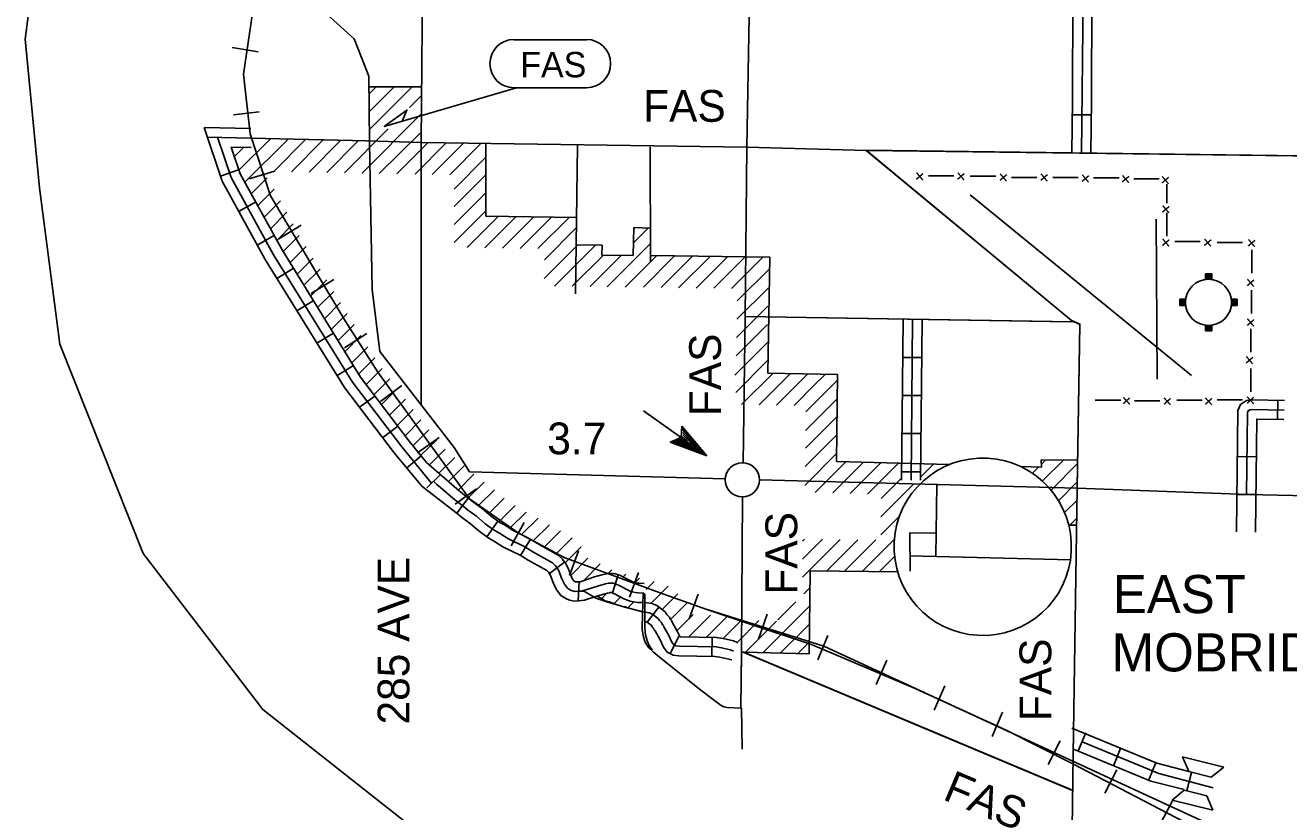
# Model space of a CAD drawing. Extents: x 1123232 to 1640442, y 16348238 to 16784707.
# Drawn here: x 1263428 to 1283314, y 16542156 to 16554533 of the extents above; entities that cross this region are included whole.
import ezdxf

# ---------------------------------------------------------------- set-up
doc = ezdxf.new("R2010")
doc.units = 0
for name, color, linetype in [('L10', 7, 'Continuous'), ('L13', 7, 'Continuous'), ('L15', 7, 'Continuous'), ('L16', 7, 'Continuous'), ('L17', 7, 'Continuous'), ('L18', 7, 'Continuous'), ('L2', 7, 'Continuous'), ('L21', 7, 'Continuous'), ('L22', 7, 'Continuous'), ('L28', 7, 'Continuous'), ('L3', 7, 'Continuous'), ('L30', 7, 'Continuous'), ('L31', 7, 'Continuous'), ('L4', 7, 'Continuous'), ('L8', 7, 'Continuous')]:
    doc.layers.add(name, color=color, linetype=linetype)

msp = doc.modelspace()

# ---------------------------------------------------------------- linework, layer by layer
at = {"layer": 'L10'}
for p, q in [((1279927, 16557597), (1279910, 16553352)), ((1280210, 16553348), (1280227, 16557589))]:
    msp.add_line(p, q, dxfattribs=at)
at = {"layer": 'L13'}
msp.add_lwpolyline([(1274699, 16543787), (1274711, 16543139)], dxfattribs=at)
at = {"layer": 'L15'}
for p, q in [((1266686, 16554181), (1267094, 16554114)), ((1266703, 16553122), (1267111, 16553172)), ((1266953, 16552114), (1267353, 16552239)), ((1267419, 16551172), (1267769, 16551389)), ((1267928, 16550314), (1268286, 16550531)), ((1268453, 16549456), (1268803, 16549681)), ((1269019, 16548614), (1269353, 16548864)), ((1269603, 16547806), (1269944, 16548047)), ((1270194, 16546997), (1270528, 16547239)), ((1271078, 16546339), (1271278, 16546706)), ((1271994, 16545872), (1272136, 16546264)), ((1272936, 16545531), (1273078, 16545922)), ((1273878, 16545189), (1274019, 16545581)), ((1274159, 16545337), (1275995, 16544762)), ((1275103, 16545264), (1274969, 16544872)), ((1276061, 16544931), (1275903, 16544547)), ((1275995, 16544762), (1282198, 16541897)), ((1276986, 16544539), (1276819, 16544156)), ((1277902, 16544139), (1277736, 16543756)), ((1278811, 16543722), (1278644, 16543339)), ((1279719, 16543272), (1279527, 16542897)), ((1280611, 16542814), (1280419, 16542447)), ((1281494, 16542347), (1281302, 16541981))]:
    msp.add_line(p, q, dxfattribs=at)
for points in [[(1266803, 16559939), (1267128, 16557647), (1267253, 16557181), (1267253, 16556556), (1267003, 16554722), (1266861, 16553764), (1266969, 16552822), (1267286, 16551847), (1268461, 16549881), (1268978, 16549072), (1270419, 16547081), (1271186, 16546547), (1271911, 16546156), (1273403, 16545606), (1274153, 16545339)], [(1267086, 16555314), (1267003, 16554722), (1266861, 16553764), (1266969, 16552822), (1267286, 16551847), (1268461, 16549881), (1268978, 16549072), (1270419, 16547081), (1271186, 16546547), (1271911, 16546156), (1273403, 16545606), (1274153, 16545339)], [(1282194, 16541897), (1281777, 16541939), (1279927, 16542906), (1278869, 16543439), (1277436, 16544097), (1275803, 16544789), (1274836, 16545106), (1274153, 16545339)]]:
    msp.add_lwpolyline(points, dxfattribs=at)
at = {"layer": 'L16'}
for p, q in [((1268837, 16553562), (1269668, 16553562)), ((1270677, 16552679), (1270678, 16551531)), ((1270678, 16551531), (1272103, 16551507)), ((1272995, 16550908), (1273005, 16551349)), ((1273005, 16551349), (1273267, 16551340)), ((1272100, 16551078), (1272507, 16551070)), ((1272507, 16551070), (1272503, 16550917)), ((1272503, 16550917), (1272995, 16550908)), ((1273269, 16550908), (1275145, 16550882)), ((1275145, 16550882), (1275115, 16549057)), ((1275115, 16549057), (1276214, 16549037)), ((1276214, 16549037), (1276197, 16547670)), ((1276197, 16547670), (1277972, 16547620)), ((1279421, 16547578), (1279420, 16547696)), ((1279420, 16547696), (1279982, 16547688)), ((1279098, 16547587), (1279421, 16547578)), ((1279964, 16546663), (1279853, 16546665)), ((1275781, 16545946), (1275764, 16544642)), ((1277159, 16545930), (1275781, 16545946)), ((1275764, 16544642), (1274743, 16544669))]:
    msp.add_line(p, q, dxfattribs=at)
for points in [[(1268838, 16553448), (1268953, 16553562)], [(1268841, 16553168), (1269235, 16553562)], [(1268843, 16552887), (1269518, 16553562)], [(1269476, 16553237), (1269667, 16553428)], [(1268729, 16552207), (1269650, 16553127)], [(1268451, 16552212), (1269140, 16552901)], [(1268998, 16552201), (1269645, 16552837)], [(1266728, 16552472), (1266869, 16552614)], [(1266786, 16552247), (1267287, 16552748)], [(1266886, 16552064), (1267564, 16552742)], [(1267338, 16552233), (1267841, 16552736)], [(1267616, 16552228), (1268118, 16552730)], [(1267895, 16552222), (1268395, 16552723)], [(1268173, 16552217), (1268672, 16552717)], [(1269277, 16552196), (1269768, 16552687)], [(1269563, 16552191), (1270055, 16552683)], [(1269833, 16552186), (1270326, 16552679)], [(1270111, 16552180), (1270606, 16552675)], [(1270178, 16551956), (1270663, 16552441)], [(1270178, 16551681), (1270665, 16552168)], [(1266986, 16551881), (1267237, 16552132)], [(1267086, 16551697), (1267343, 16551955)], [(1267186, 16551514), (1267444, 16551772)], [(1270179, 16551398), (1270667, 16551887)], [(1267286, 16551331), (1267544, 16551589)], [(1270179, 16551115), (1270679, 16551615)], [(1267387, 16551148), (1267645, 16551406)], [(1270383, 16551036), (1270875, 16551528)], [(1270662, 16551032), (1271154, 16551523)], [(1270941, 16551027), (1271432, 16551519)], [(1271219, 16551022), (1271711, 16551514)], [(1271498, 16551018), (1271990, 16551509)], [(1267485, 16550972), (1267740, 16551226)], [(1271598, 16550842), (1272101, 16551345)], [(1273000, 16551111), (1273230, 16551341)], [(1267593, 16550796), (1267848, 16551051)], [(1271596, 16550548), (1272124, 16551077)], [(1271759, 16550428), (1272402, 16551072)], [(1272589, 16550417), (1273268, 16551096)], [(1267705, 16550616), (1267959, 16550870)], [(1272038, 16550425), (1272530, 16550916)], [(1272318, 16550421), (1272809, 16550912)], [(1272868, 16550413), (1273362, 16550906)], [(1273156, 16550409), (1273649, 16550902)], [(1273436, 16550405), (1273929, 16550898)], [(1273709, 16550401), (1274210, 16550895)], [(1273986, 16550398), (1274479, 16550891)], [(1274266, 16550394), (1274759, 16550887)], [(1274545, 16550390), (1275038, 16550883)], [(1267813, 16550441), (1268067, 16550695)], [(1274634, 16550195), (1275124, 16550686)], [(1267918, 16550270), (1268172, 16550525)], [(1274629, 16549907), (1275120, 16550398)], [(1268029, 16550090), (1268283, 16550344)], [(1268137, 16549915), (1268391, 16550169)], [(1268242, 16549745), (1268496, 16549999)], [(1274758, 16549753), (1275115, 16550110)], [(1268353, 16549572), (1268604, 16549824)], [(1274619, 16549331), (1275110, 16549822)], [(1274624, 16549619), (1274811, 16549806)], [(1268458, 16549394), (1268712, 16549649)], [(1268569, 16549222), (1268820, 16549473)], [(1274597, 16549025), (1275123, 16549551)], [(1268678, 16549047), (1268929, 16549298)], [(1274610, 16548754), (1275118, 16549263)], [(1268794, 16548881), (1269043, 16549129)], [(1274703, 16548564), (1275194, 16549055)], [(1274981, 16548559), (1275472, 16549051)], [(1275251, 16548554), (1275743, 16549046)], [(1275857, 16548877), (1276021, 16549041)], [(1268919, 16548722), (1269165, 16548968)], [(1269036, 16548564), (1269284, 16548812)], [(1275530, 16548549), (1275857, 16548877)], [(1275714, 16548450), (1276069, 16548805)], [(1276069, 16548805), (1276213, 16548949)], [(1269160, 16548396), (1269410, 16548646)], [(1275710, 16548155), (1276209, 16548654)], [(1269282, 16548235), (1269532, 16548485)], [(1269405, 16548074), (1269654, 16548324)], [(1275707, 16547876), (1276206, 16548376)], [(1269530, 16547916), (1269778, 16548164)], [(1269654, 16547765), (1269905, 16548010)], [(1275703, 16547589), (1276202, 16548089)], [(1269788, 16547616), (1270036, 16547864)], [(1275699, 16547292), (1276199, 16547800)], [(1269939, 16547483), (1270187, 16547731)], [(1270090, 16547351), (1270338, 16547599)], [(1275860, 16547180), (1276346, 16547666)], [(1276136, 16547172), (1276622, 16547658)], [(1276411, 16547164), (1276897, 16547650)], [(1276686, 16547156), (1277173, 16547642)], [(1277520, 16547423), (1277724, 16547627)], [(1279421, 16547624), (1279492, 16547695)], [(1279437, 16547361), (1279771, 16547691)], [(1279573, 16547218), (1279992, 16547637)], [(1270240, 16547218), (1270489, 16547467)], [(1276898, 16547084), (1277220, 16547406)], [(1279280, 16547483), (1279376, 16547579)], [(1270399, 16547094), (1270650, 16547344)], [(1270564, 16546975), (1270812, 16547223)], [(1276895, 16546798), (1277413, 16547316)], [(1279692, 16547050), (1279989, 16547353)], [(1270713, 16546841), (1270963, 16547091)], [(1279787, 16546865), (1279983, 16547061)], [(1270881, 16546717), (1271140, 16546976)], [(1271060, 16546621), (1271310, 16546871)], [(1276892, 16546512), (1277187, 16546807)], [(1271240, 16546518), (1271500, 16546778)], [(1271423, 16546418), (1271678, 16546673)], [(1279869, 16546664), (1279978, 16546774)], [(1271597, 16546317), (1271854, 16546574)], [(1271790, 16546218), (1272038, 16546466)], [(1275660, 16546130), (1275974, 16546444)], [(1275663, 16546416), (1275694, 16546447)], [(1275781, 16545968), (1276254, 16546440)], [(1276040, 16545943), (1276534, 16546437)], [(1276320, 16545940), (1276814, 16546434)], [(1276600, 16545937), (1277107, 16546443)], [(1271931, 16546076), (1272177, 16546322)], [(1272014, 16545875), (1272284, 16546145)], [(1272217, 16545794), (1272477, 16546055)], [(1276872, 16545934), (1277111, 16546172)], [(1272601, 16545904), (1272659, 16545962)], [(1272840, 16545851), (1272881, 16545892)], [(1273022, 16545758), (1273095, 16545831)], [(1275660, 16545846), (1275781, 16545968)], [(1273198, 16545651), (1273328, 16545781)], [(1273274, 16545435), (1273545, 16545706)], [(1275682, 16545585), (1275778, 16545681)], [(1272429, 16545549), (1272464, 16545529), (1272491, 16545515), (1272517, 16545500), (1272544, 16545481), (1272571, 16545470), (1272622, 16545457), (1272647, 16545446), (1272714, 16545423), (1272826, 16545388), (1272868, 16545378), (1272951, 16545354), (1273120, 16545306), (1273142, 16545301)], [(1272490, 16545502), (1272583, 16545594)], [(1272692, 16545429), (1272798, 16545535)], [(1272912, 16545365), (1273005, 16545458)], [(1273464, 16545350), (1273700, 16545587)], [(1273584, 16545179), (1273843, 16545437)], [(1275271, 16545174), (1275554, 16545457)], [(1273140, 16545301), (1273142, 16545303)], [(1273685, 16545005), (1273940, 16545259)], [(1273871, 16544907), (1274214, 16545250)], [(1274149, 16544902), (1274474, 16545227)], [(1275041, 16544661), (1275774, 16545394)], [(1274413, 16544883), (1274705, 16545175)], [(1274633, 16544819), (1274976, 16545163)], [(1274765, 16544668), (1275252, 16545155)], [(1275317, 16544654), (1275770, 16545107)], [(1275586, 16544647), (1275767, 16544825)]]:
    msp.add_lwpolyline(points, dxfattribs=at)
msp.add_circle((1274715, 16547379), 269, dxfattribs=at)
at = {"layer": 'L17'}
for p, q in [((1278302, 16551864), (1281786, 16549022)), ((1282002, 16550539), (1282002, 16550622)), ((1282002, 16550622), (1282102, 16550622)), ((1282027, 16550539), (1282027, 16550622)), ((1282052, 16550539), (1282052, 16550622)), ((1282077, 16550539), (1282077, 16550622)), ((1282102, 16550539), (1282102, 16550622)), ((1281602, 16550222), (1281686, 16550222)), ((1281602, 16550222), (1281602, 16550122)), ((1281602, 16550197), (1281686, 16550197)), ((1282419, 16550222), (1282502, 16550222)), ((1282419, 16550197), (1282502, 16550197)), ((1282502, 16550222), (1282502, 16550122)), ((1281602, 16550172), (1281686, 16550172)), ((1281602, 16550147), (1281686, 16550147)), ((1281602, 16550122), (1281686, 16550122)), ((1282419, 16550172), (1282502, 16550172)), ((1282419, 16550147), (1282502, 16550147)), ((1282419, 16550122), (1282502, 16550122)), ((1282002, 16549722), (1282002, 16549806)), ((1282027, 16549722), (1282027, 16549806)), ((1282052, 16549722), (1282052, 16549806)), ((1282077, 16549722), (1282077, 16549806)), ((1282102, 16549722), (1282102, 16549806)), ((1282002, 16549722), (1282102, 16549722))]:
    msp.add_line(p, q, dxfattribs=at)
for points in [[(1277644, 16552164), (1278044, 16552164)], [(1278302, 16552156), (1278702, 16552156)], [(1278952, 16552139), (1279352, 16552139)], [(1279602, 16552139), (1280002, 16552139)], [(1280244, 16552131), (1280644, 16552131)], [(1280877, 16552114), (1281277, 16552114)], [(1281394, 16551731), (1281394, 16552031)], [(1281394, 16551214), (1281394, 16551581)], [(1281244, 16548964), (1281227, 16551481)], [(1281519, 16551131), (1281919, 16551131)], [(1282186, 16551114), (1282586, 16551114)], [(1282736, 16550631), (1282736, 16550997)], [(1282727, 16549997), (1282727, 16550364)], [(1282719, 16549389), (1282719, 16549756)], [(1282719, 16548764), (1282719, 16549131)], [(1280269, 16548631), (1280669, 16548631)], [(1280886, 16548622), (1281286, 16548622)], [(1281552, 16548631), (1281952, 16548631)], [(1282186, 16548639), (1282586, 16548639)]]:
    msp.add_lwpolyline(points, dxfattribs=at)
msp.add_circle((1282052, 16550172), 363, dxfattribs=at)
at = {"layer": 'L18'}
for p, q in [((1281644, 16543022), (1282294, 16542856)), ((1281744, 16542789), (1281644, 16543022)), ((1282094, 16542697), (1282294, 16542856)), ((1281744, 16542789), (1282094, 16542697)), ((1281669, 16542497), (1281477, 16542339)), ((1281669, 16542497), (1282027, 16542406)), ((1281477, 16542339), (1282119, 16542181)), ((1282027, 16542406), (1282119, 16542181))]:
    msp.add_line(p, q, dxfattribs=at)
at = {"layer": 'L2'}
msp.add_lwpolyline([(1272944, 16539906), (1272178, 16540214), (1269603, 16541847), (1267169, 16543764), (1265286, 16546222), (1263970, 16549514), (1263653, 16551972), (1263428, 16554314), (1263653, 16556056), (1264395, 16557547)], dxfattribs=at)
at = {"layer": 'L21'}
for p, q in [((1271119, 16554306), (1272261, 16554306)), ((1271119, 16553547), (1272261, 16553547))]:
    msp.add_line(p, q, dxfattribs=at)
msp.add_lwpolyline([(1271161, 16553547), (1269078, 16552939), (1269436, 16553197), (1269361, 16553022)], dxfattribs=at)
for centre, start, end in [((1271121, 16553929), 90.0008, 270.0008), ((1272261, 16553929), 270.0008, 90.0008)]:
    msp.add_arc(centre, 380, start, end, dxfattribs=at)
at = {"layer": 'L28'}
for p, q in [((1274153, 16547756), (1273161, 16548464)), ((1273761, 16548222), (1273753, 16548047)), ((1274153, 16547756), (1273761, 16548222)), ((1273578, 16547972), (1273753, 16548047)), ((1273961, 16547872), (1273669, 16547997)), ((1273919, 16547914), (1273694, 16548014)), ((1273828, 16547972), (1273711, 16548022)), ((1273794, 16547989), (1273753, 16548022)), ((1273853, 16547981), (1273769, 16548056)), ((1273794, 16548031), (1273769, 16548056)), ((1274103, 16547806), (1273778, 16548181)), ((1274053, 16547847), (1273778, 16548164)), ((1273986, 16547889), (1273778, 16548122)), ((1273928, 16547939), (1273778, 16548089)), ((1273936, 16547914), (1273803, 16548006)), ((1273894, 16547939), (1273803, 16548006)), ((1274153, 16547756), (1273578, 16547972)), ((1274069, 16547797), (1273619, 16547972)), ((1274028, 16547839), (1273636, 16547981))]:
    msp.add_line(p, q, dxfattribs=at)
at = {"layer": 'L3'}
for points in [[(1277494, 16558439), (1277486, 16557822), (1275886, 16557831), (1275653, 16557706), (1274961, 16556922), (1274861, 16556756), (1274786, 16552614), (1274761, 16549947), (1274728, 16547647)], [(1269011, 16549397), (1268886, 16550372), (1268844, 16552689), (1268836, 16553731), (1268603, 16554322), (1267753, 16555089), (1266286, 16556256)], [(1270419, 16547506), (1270178, 16547889), (1269011, 16549397)], [(1274444, 16547397), (1270419, 16547506)], [(1285261, 16547089), (1282669, 16547147), (1279986, 16547247), (1274986, 16547381)]]:
    msp.add_lwpolyline(points, dxfattribs=at)
at = {"layer": 'L31'}
for points in [[(1277761, 16546172), (1277778, 16547306)], [(1277354, 16545944), (1277353, 16546547), (1277769, 16546539)], [(1277344, 16546181), (1279886, 16546122)]]:
    msp.add_lwpolyline(points, dxfattribs=at)
msp.add_ellipse((1278498, 16546326), major_axis=(-75, -1394), ratio=0.999963, dxfattribs=at)
at = {"layer": 'L4'}
for points in [[(1268989, 16557981), (1269186, 16557981), (1269494, 16557781), (1269694, 16557506), (1269686, 16555756), (1269661, 16552689), (1269661, 16548556)], [(1266973, 16552756), (1268799, 16552714)], [(1268803, 16552714), (1269661, 16552689), (1274786, 16552614), (1276671, 16552563)], [(1272119, 16552639), (1272086, 16550306)], [(1273261, 16552622), (1273269, 16550806)], [(1276664, 16552569), (1284749, 16552464)], [(1276671, 16552563), (1279895, 16549888), (1280026, 16549822), (1279986, 16547247)], [(1274761, 16549947), (1279921, 16549866)], [(1279986, 16547256), (1279986, 16547247), (1279919, 16543056), (1279896, 16541110)], [(1274719, 16547106), (1274701, 16544678)], [(1273163, 16545597), (1273151, 16545578), (1273141, 16545263), (1273138, 16545027), (1273151, 16544931), (1273182, 16544837), (1273211, 16544781), (1273244, 16544733), (1273311, 16544674)], [(1273163, 16545597), (1273178, 16545578), (1273178, 16545262), (1273177, 16545069), (1273183, 16544977), (1273194, 16544918), (1273221, 16544836), (1273233, 16544811), (1273255, 16544766), (1273294, 16544696), (1273294, 16544696)], [(1273311, 16544674), (1273409, 16544590), (1274059, 16544071), (1274232, 16543938), (1274383, 16543830), (1274424, 16543808), (1274477, 16543794), (1274691, 16543788)], [(1274701, 16544678), (1274691, 16543788)], [(1274701, 16544678), (1279912, 16542491)]]:
    msp.add_lwpolyline(points, dxfattribs=at)
at = {"layer": 'L8'}
for p, q in [((1280211, 16553122), (1279911, 16553122)), ((1266503, 16552156), (1266786, 16552256)), ((1266794, 16551606), (1267053, 16551747)), ((1267078, 16551072), (1267344, 16551222)), ((1267386, 16550547), (1267644, 16550706)), ((1267703, 16550039), (1267961, 16550197)), ((1268019, 16549531), (1268278, 16549689)), ((1268336, 16549022), (1268594, 16549181)), ((1277236, 16549306), (1277536, 16549306)), ((1268686, 16548522), (1268928, 16548697)), ((1277236, 16548706), (1277536, 16548706)), ((1283136, 16548329), (1283143, 16548627)), ((1269053, 16548039), (1269294, 16548222)), ((1277228, 16548106), (1277528, 16548106)), ((1269428, 16547564), (1269661, 16547756)), ((1282805, 16547743), (1282507, 16547746)), ((1269748, 16547255), (1269962, 16547462)), ((1277219, 16547506), (1277519, 16547506)), ((1270218, 16546855), (1270401, 16547091)), ((1282798, 16547146), (1282500, 16547149)), ((1270695, 16546484), (1270864, 16546730)), ((1271222, 16546190), (1271378, 16546445)), ((1271678, 16545906), (1271916, 16546085)), ((1272670, 16545599), (1272758, 16545884)), ((1272129, 16545481), (1272145, 16545779)), ((1273218, 16545139), (1273399, 16545376)), ((1273576, 16544647), (1273714, 16544911)), ((1274235, 16544601), (1274241, 16544899)), ((1280002, 16543114), (1280119, 16543397)), ((1280561, 16542889), (1280669, 16543164)), ((1281111, 16542656), (1281227, 16542939)), ((1281711, 16542489), (1281786, 16542772))]:
    msp.add_line(p, q, dxfattribs=at)
for points in [[(1280052, 16552522), (1280077, 16554972)], [(1279901, 16552527), (1279910, 16553352)], [(1280201, 16552524), (1280210, 16553348)], [(1266245, 16552922), (1266528, 16552081), (1267203, 16550847), (1268453, 16548831), (1269236, 16547806), (1269670, 16547279)], [(1266245, 16552922), (1266976, 16552906)], [(1266295, 16552772), (1268803, 16552714)], [(1266453, 16552772), (1266670, 16552139), (1267336, 16550922), (1268578, 16548914), (1269353, 16547897), (1269819, 16547331)], [(1266670, 16552614), (1266811, 16552197), (1267469, 16550997), (1268703, 16548997), (1269469, 16547989), (1269745, 16547654)], [(1266670, 16552614), (1266984, 16552607)], [(1276653, 16552564), (1276661, 16552564), (1279894, 16549889), (1280027, 16549831), (1279986, 16547264)], [(1276661, 16552564), (1287994, 16552422)], [(1274761, 16549947), (1279877, 16549864)], [(1277246, 16549908), (1277219, 16547372)], [(1277394, 16549906), (1277369, 16547372)], [(1277546, 16549903), (1277519, 16547372)], [(1282493, 16546561), (1282514, 16548469), (1282556, 16548566), (1282648, 16548627), (1282728, 16548638), (1283246, 16548626)], [(1282649, 16547148), (1282663, 16548437), (1282676, 16548466), (1282703, 16548483), (1282736, 16548488), (1283243, 16548476)], [(1282793, 16546555), (1282812, 16548336), (1283239, 16548326)], [(1272161, 16545776), (1272092, 16545773), (1272083, 16545775), (1272078, 16545777), (1272067, 16545784), (1272042, 16545816), (1272007, 16545890), (1271977, 16545975), (1271941, 16546054), (1271885, 16546128), (1271814, 16546195), (1271492, 16546376), (1271361, 16546456), (1271097, 16546585), (1270970, 16546669), (1270895, 16546709), (1270861, 16546733), (1270760, 16546806), (1270623, 16546924), (1270482, 16547025), (1270442, 16547061), (1270256, 16547205), (1269745, 16547654)], [(1272137, 16545475), (1272068, 16545472), (1271996, 16545487), (1271938, 16545510), (1271860, 16545561), (1271786, 16545657), (1271729, 16545775), (1271698, 16545864), (1271681, 16545900), (1271661, 16545927), (1271635, 16545951), (1271341, 16546117), (1271217, 16546192), (1270947, 16546325), (1270816, 16546411), (1270739, 16546452), (1270688, 16546488), (1270573, 16546571), (1270438, 16546688), (1270295, 16546790), (1270250, 16546830), (1269670, 16547279)], [(1274574, 16544681), (1274526, 16544705), (1274388, 16544735), (1274296, 16544749), (1273725, 16544760), (1273669, 16544767), (1273631, 16544786), (1273603, 16544823), (1273555, 16544930), (1273477, 16545066), (1273471, 16545086), (1273454, 16545103), (1273440, 16545135), (1273411, 16545164), (1273389, 16545196), (1273292, 16545270), (1273248, 16545288), (1273133, 16545306), (1272900, 16545365), (1272579, 16545460), (1272408, 16545519), (1272303, 16545582), (1272230, 16545619), (1272187, 16545627), (1272080, 16545623), (1272039, 16545631), (1272008, 16545644), (1271964, 16545673), (1271914, 16545737), (1271868, 16545833), (1271837, 16545920), (1271811, 16545977), (1271773, 16546028), (1271725, 16546073), (1271416, 16546246), (1271289, 16546324), (1271022, 16546455), (1270893, 16546540), (1270817, 16546581), (1270775, 16546610), (1270667, 16546689), (1270531, 16546806), (1270388, 16546907), (1270346, 16546945), (1270160, 16547089), (1269966, 16547260), (1269908, 16547304), (1269855, 16547358)], [(1272161, 16545776), (1272388, 16545852), (1272524, 16545889), (1272586, 16545901), (1272626, 16545904), (1272666, 16545904), (1272713, 16545898), (1272785, 16545876), (1272843, 16545849), (1272980, 16545779), (1273015, 16545763), (1273023, 16545761), (1273055, 16545754), (1273086, 16545751), (1273169, 16545747)], [(1272137, 16545630), (1272167, 16545628), (1272198, 16545631), (1272249, 16545647), (1272432, 16545708), (1272558, 16545743), (1272606, 16545752), (1272631, 16545754), (1272656, 16545754), (1272682, 16545751), (1272731, 16545736), (1272777, 16545714), (1272915, 16545643), (1272961, 16545623), (1272984, 16545615), (1273031, 16545606), (1273074, 16545601), (1273163, 16545597), (1273163, 16545597)], [(1272137, 16545475), (1272228, 16545484), (1272295, 16545504), (1272476, 16545565), (1272593, 16545597), (1272626, 16545603), (1272636, 16545604), (1272647, 16545604), (1272651, 16545604), (1272677, 16545596), (1272711, 16545580), (1272851, 16545507), (1272908, 16545483), (1272945, 16545470), (1273007, 16545458), (1273062, 16545451), (1273147, 16545448)], [(1274641, 16544815), (1274577, 16544847), (1274415, 16544882), (1274309, 16544898), (1273735, 16544910), (1273728, 16544911), (1273689, 16544998), (1273615, 16545128), (1273601, 16545166), (1273580, 16545188), (1273566, 16545220), (1273527, 16545260), (1273498, 16545301), (1273367, 16545401), (1273288, 16545433), (1273178, 16545451)], [(1274549, 16544546), (1274360, 16544587), (1274283, 16544599), (1273715, 16544610), (1273624, 16544621), (1273533, 16544668), (1273473, 16544745), (1273421, 16544862), (1273340, 16545004), (1273340, 16545005), (1273327, 16545018), (1273313, 16545049), (1273296, 16545068), (1273280, 16545090), (1273217, 16545139), (1273207, 16545142), (1273178, 16545147)], [(1274703, 16544822), (1274694, 16544039)], [(1274786, 16544647), (1279886, 16542506)], [(1279902, 16543472), (1281236, 16542922), (1281744, 16542789)], [(1280061, 16543256), (1281269, 16542756), (1282127, 16542531)], [(1279927, 16543139), (1281144, 16542639), (1281669, 16542506)]]:
    msp.add_lwpolyline(points, dxfattribs=at)

# ---------------------------------------------------------------- texts
at = {"layer": 'L17'}
for height, rotation, p in [(217, 220.2374, (1277503, 16552289)), (217, 220.2374, (1278152, 16552289)), (217, 220.2374, (1278819, 16552272)), (217, 220.2374, (1279461, 16552272)), (217, 220.2374, (1280111, 16552256)), (217, 220.2374, (1280744, 16552247)), (217, 220.2374, (1281369, 16552231)), (217, 220.2374, (1281377, 16551772)), (217, 220.2374, (1281377, 16551247)), (217, 220.2374, (1282036, 16551247)), (217, 220.2374, (1282727, 16551239)), (217, 220.2374, (1282711, 16550614)), (217, 220.2374, (1282711, 16549989)), (217, 220.2374, (1282694, 16549397)), (214, 222.5115, (1280752, 16548756)), (214, 222.5115, (1281394, 16548747)), (214, 222.5115, (1282044, 16548747)), (214, 222.5115, (1282702, 16548764))]:
    msp.add_text('+', height=height, rotation=rotation, dxfattribs=at).set_placement(p)
at = {"layer": 'L21'}
for height, rotation, p in [(399.9, 0.0008, (1271219, 16553714)), (500, 0, (1273153, 16553014)), (500, 90, (1275578, 16545572)), (500, 90, (1279577, 16543581)), (500, 337.0557, (1277852, 16542356))]:
    msp.add_text('FAS', height=height, rotation=rotation, dxfattribs=at).set_placement(p)
at = {"layer": 'L22'}
msp.add_text('FAS', height=500, rotation=90, dxfattribs=at).set_placement((1274378, 16548381))
at = {"layer": 'L28'}
msp.add_text('3.7', height=500, rotation=0, dxfattribs=at).set_placement((1271644, 16547781))
at = {"layer": 'L30'}
msp.add_text('285 AVE', height=500, rotation=90, dxfattribs=at).set_placement((1269474, 16543528))
at = {"layer": 'L31'}
for s, p in [('EAST', (1280544, 16545281)), ('MOBRIDGE', (1280527, 16544364))]:
    msp.add_text(s, height=600, rotation=0, dxfattribs=at).set_placement(p)

doc.saveas('drawing.dxf')
